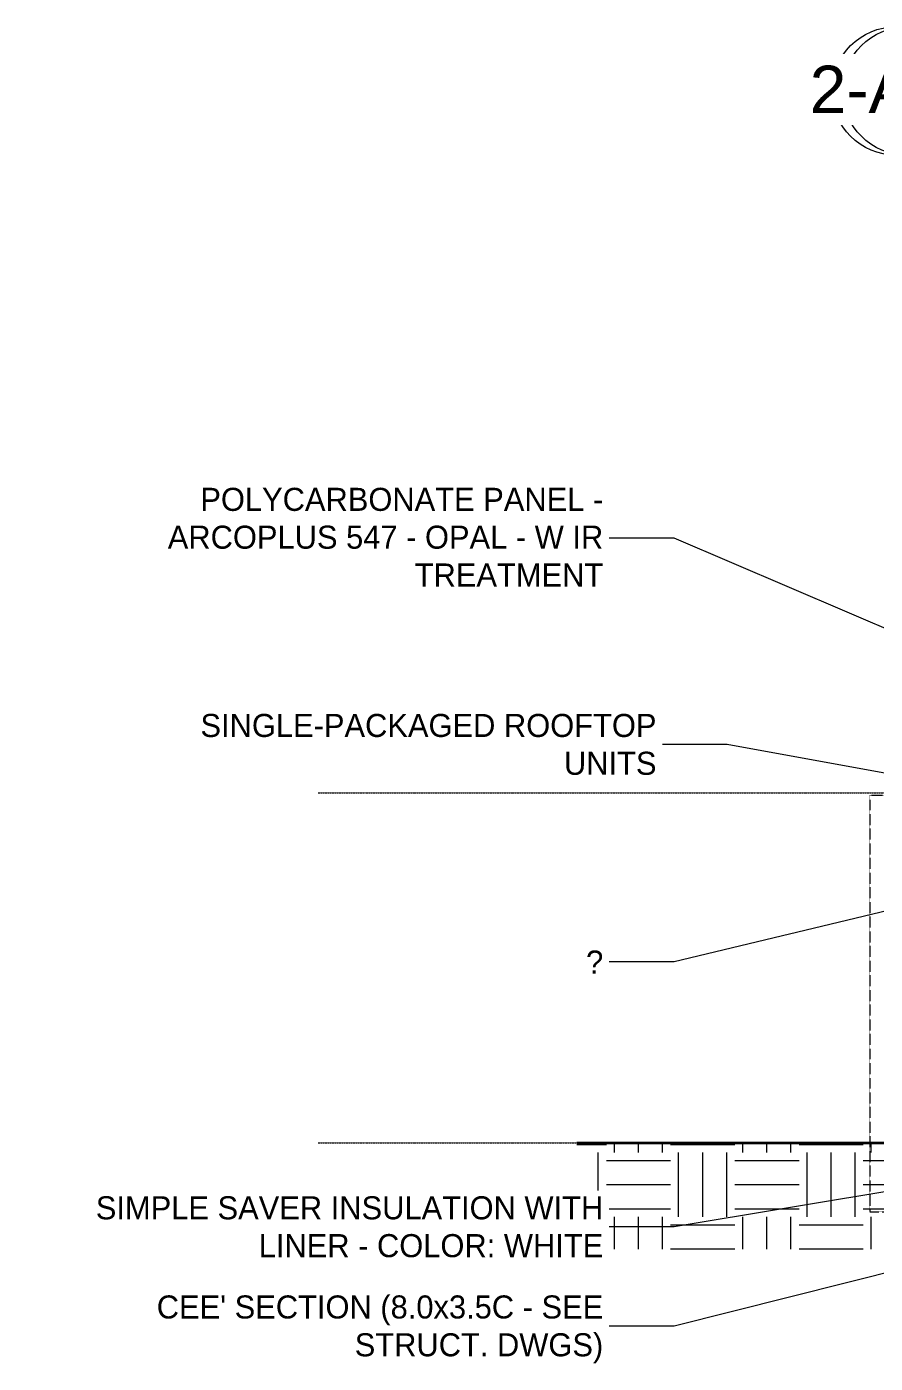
# Model space of a CAD drawing. Header units: inches. Extents: x -23445 to -32, y -314 to 853.
# Drawn here: x -23445 to -22811, y -165 to 835 of the extents above; entities that cross this region are included whole.
import ezdxf

# ---------------------------------------------------------------- set-up
doc = ezdxf.new("R2010")
doc.units = ezdxf.units.IN
doc.header["$MEASUREMENT"] = 0
doc.linetypes.add('Dash Dot 3_16_', pattern=[0.3125, 0.1875, -0.0625, 0, -0.0625])
doc.linetypes.add('Grid Line 1_2_', pattern=[0.875, 0.5, -0.125, 0.125, -0.125])
for name, color, linetype, lineweight in [('A-ANNO-IDEN', 131, 'Continuous', 9), ('A-ANNO-SYMB', 150, 'Continuous', 9), ('A-FLOR-LEVL', 51, 'Continuous', 9), ('C-TOPO', 7, 'Continuous', 9), ('S-GRID-IDEN', 1, 'Continuous', 9)]:
    doc.layers.add(name, color=color, linetype=linetype, lineweight=lineweight)
doc.styles.add('Arial_1', font='arial.ttf', dxfattribs={"height": 35.407186})
doc.styles.add('Century Gothic', font='GOTHIC.TTF', dxfattribs={"height": 17.245342})

# ---------------------------------------------------------------- blocks, each defined once
blk = doc.blocks.new('Grid - Grid Head - Circle-14747-Building Section - North_South looking West _ Clinic')
at = {"layer": 'S-GRID-IDEN'}
blk.add_circle((-21143.8, 786.66), 48, dxfattribs=at)

msp = doc.modelspace()

# ---------------------------------------------------------------- hatches: boundary and pattern name
at = {"layer": 'C-TOPO'}
h = msp.add_hatch(dxfattribs=at)
h.set_pattern_fill('FP_2', color=256, style=0, pattern_type=2)
h.set_pattern_definition([(0, (-21811.89, 94.61), (48, 48), [48, -48]), (0, (-21811.89, 112.61), (48, 48), [48, -48]), (0, (-21811.89, 130.61), (48, 48), [48, -48]), (90, (-21805.89, 136.61), (-48, 48), [48, -48]), (90, (-21787.89, 136.61), (-48, 48), [48, -48]), (90, (-21769.89, 136.61), (-48, 48), [48, -48])])
h.paths.add_polyline_path([(-20864.83, -79.68), (-20554.96, -79.68), (-20554.96, 0), (-20889.55, 0), (-20889.55, -36), (-20886.55, -36), (-20886.55, -48), (-20904.55, -48), (-20904.55, -36), (-20899.55, -36), (-20899.55, -6), (-22790.8, -6), (-22790.8, -36), (-22785.8, -36), (-22785.8, -48), (-22803.8, -48), (-22803.8, -36), (-22800.8, -36), (-22800.8, 0), (-23033.92, 0), (-23033.92, -79.68), (-20886.55, -79.68)], flags=0)
h.paths.add_polyline_path([(-22551.61, -24), (-22551.61, -12), (-22535.61, -12), (-22535.61, -24)], flags=0)

# ---------------------------------------------------------------- linework, layer by layer
at = {"layer": 'A-ANNO-IDEN', "color": 153}
for p, q in [((-22961.23, 452.28), (-23014.16, 452.28)), ((-22178.37, 116.58), (-22961.23, 452.28)), ((-22921.44, 297.75), (-22974.37, 297.75)), ((-22428.31, 208.52), (-22921.44, 297.75)), ((-22707.76, 196.3), (-22961.23, 135.38)), ((-22961.23, 135.38), (-23014.16, 135.38)), ((-22218.9, 49.34), (-22961.23, -137.16)), ((-22474.07, 18.22), (-22961.23, -63)), ((-22961.23, -63), (-23014.16, -63)), ((-22961.23, -137.16), (-23014.16, -137.16))]:
    msp.add_line(p, q, dxfattribs=at)
at = {"layer": 'A-ANNO-SYMB', "linetype": 'Dash Dot 3_16_'}
for p, q in [((-22814.83, 259.76), (-22814.83, -51.6)), ((-22772.41, 259.76), (-22814.83, 259.76)), ((-22814.83, -51.6), (-22772.41, -51.6))]:
    msp.add_line(p, q, dxfattribs=at)
at = {"layer": 'A-FLOR-LEVL', "linetype": 'Grid Line 1_2_'}
for p, q in [((-23227.37, 261.75), (-20111.4, 261.75)), ((-23227.37, 0), (-20111.4, 0))]:
    msp.add_line(p, q, dxfattribs=at)
at = {"layer": 'C-TOPO', "lineweight": 35}
for p, q in [((-23033.92, 0), (-22942.67, 0)), ((-22942.67, 0), (-22800.8, 0))]:
    msp.add_line(p, q, dxfattribs=at)
at = {"layer": 'C-TOPO'}
for p, q in [((-23033.92, 0), (-22942.67, 0)), ((-22942.67, 0), (-22800.8, 0))]:
    msp.add_line(p, q, dxfattribs=at)

# ---------------------------------------------------------------- block references
at = {"layer": 'S-GRID-IDEN'}
msp.add_blockref('Grid - Grid Head - Circle-14747-Building Section - North_South looking West _ Clinic', (-1643.5, 0), dxfattribs=at)

# ---------------------------------------------------------------- next in the draw order: texts
at = {"layer": 'A-ANNO-IDEN', "attachment_point": 3, "line_spacing_factor": 0.984117, "style": 'Century Gothic', "bg_fill": 3, "box_fill_scale": 1.25, "bg_fill_color": 0, "bg_fill_transparency": 0}
for s, insert, char_height, width in [('POLYCARBONATE PANEL -\\PARCOPLUS 547 - OPAL - W IR\\PTREATMENT', (-23014.16, 489.81), 17.2453, 387.936), ('SINGLE-PACKAGED ROOFTOP\\PUNITS', (-22974.37, 320.71), 17.2453, 405.216), ('?', (-23014.16, 143.76), 17.25, 16.632), ('SIMPLE SAVER INSULATION WITH\\PLINER - COLOR: WHITE', (-23014.16, -40.04), 17.2453, 426.6), ("CEE' SECTION (8.0x3.5C - SEE\\PSTRUCT. DWGS)", (-23014.16, -114.2), 17.2453, 385.344)]:
    msp.add_mtext(s, dxfattribs=dict(at, insert=insert, char_height=char_height, width=width))
at = {"layer": 'S-GRID-IDEN', "insert": (-22787.31, 805.53), "char_height": 35.407, "width": 85.104, "attachment_point": 2, "line_spacing_factor": 0.938532, "style": 'Arial_1', "bg_fill": 3, "box_fill_scale": 1.25, "bg_fill_color": 0, "bg_fill_transparency": 0}
msp.add_mtext('3-1', dxfattribs=at)

# ---------------------------------------------------------------- next in the draw order: block references
at = {"layer": 'S-GRID-IDEN'}
msp.add_blockref('Grid - Grid Head - Circle-14747-Building Section - North_South looking West _ Clinic', (-1651.5, 0), dxfattribs=at)

# ---------------------------------------------------------------- next in the draw order: texts
at = {"layer": 'S-GRID-IDEN', "insert": (-22795.31, 805.53), "char_height": 35.407, "width": 147.312, "attachment_point": 2, "line_spacing_factor": 0.938532, "style": 'Arial_1', "bg_fill": 3, "box_fill_scale": 1.25, "bg_fill_color": 0, "bg_fill_transparency": 0}
msp.add_mtext('3-1.G', dxfattribs=at)

# ---------------------------------------------------------------- next in the draw order: block references
at = {"layer": 'S-GRID-IDEN'}
msp.add_blockref('Grid - Grid Head - Circle-14747-Building Section - North_South looking West _ Clinic', (-1643.5, 0), dxfattribs=at)

# ---------------------------------------------------------------- next in the draw order: texts
at = {"layer": 'S-GRID-IDEN', "insert": (-22787.31, 805.53), "char_height": 35.407, "width": 91.584, "attachment_point": 2, "line_spacing_factor": 0.938532, "style": 'Arial_1', "bg_fill": 3, "box_fill_scale": 1.25, "bg_fill_color": 0, "bg_fill_transparency": 0}
msp.add_mtext('2-A', dxfattribs=at)

# ---------------------------------------------------------------- next in the draw order: block references
at = {"layer": 'S-GRID-IDEN'}
msp.add_blockref('Grid - Grid Head - Circle-14747-Building Section - North_South looking West _ Clinic', (-1651.5, 0), dxfattribs=at)

# ---------------------------------------------------------------- next in the draw order: texts
at = {"layer": 'S-GRID-IDEN', "insert": (-22795.31, 805.53), "char_height": 35.407, "width": 153.792, "attachment_point": 2, "line_spacing_factor": 0.938532, "style": 'Arial_1', "bg_fill": 3, "box_fill_scale": 1.25, "bg_fill_color": 0, "bg_fill_transparency": 0}
msp.add_mtext('2-A.G', dxfattribs=at)

doc.saveas('drawing.dxf')
